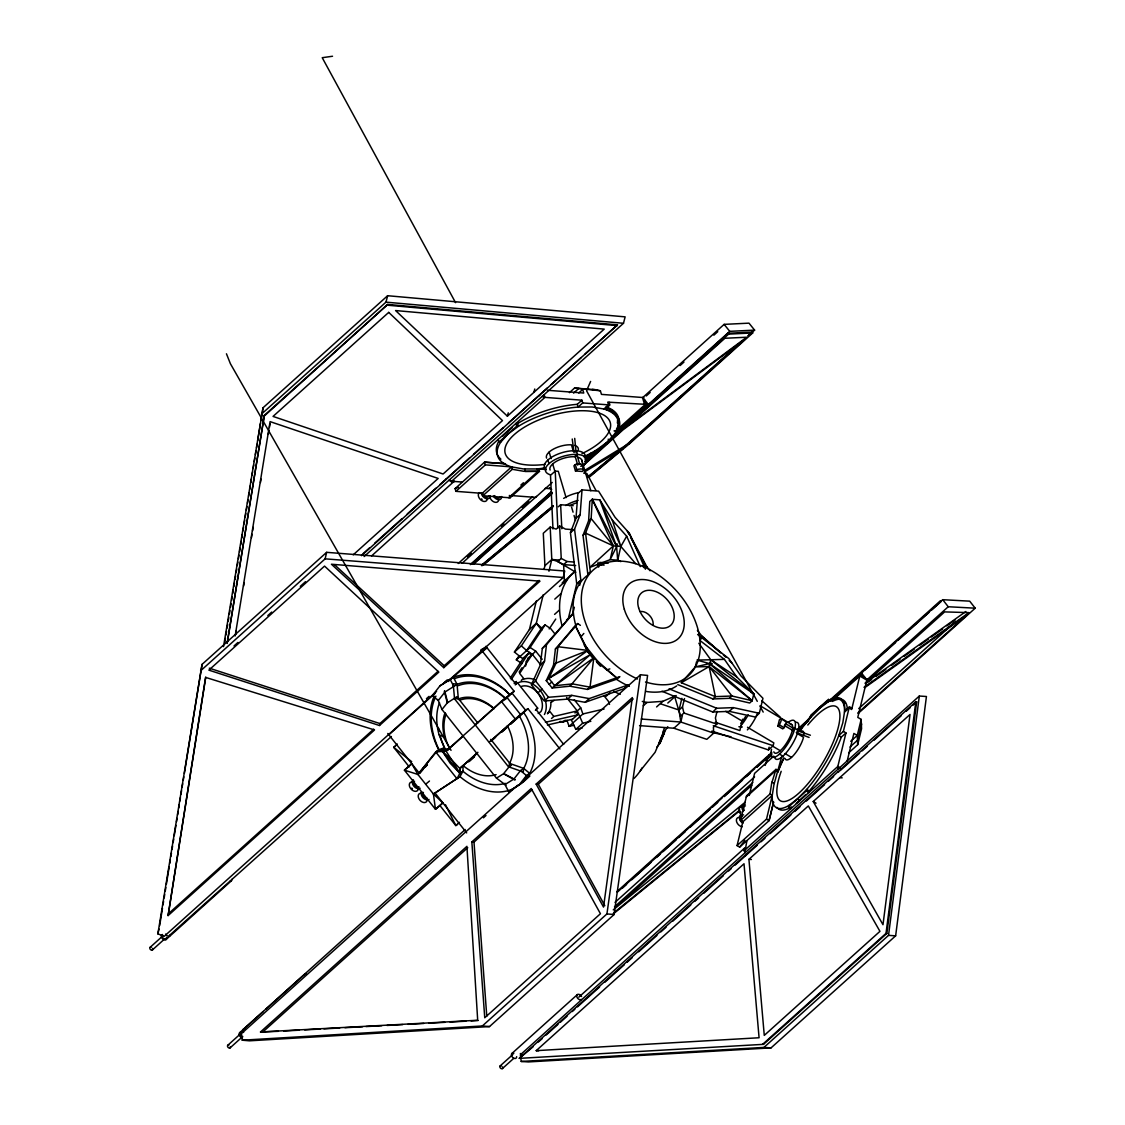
<?xml version="1.0" encoding="UTF-8"?>
<svg xmlns="http://www.w3.org/2000/svg" width="1125" height="1125" viewBox="0 0 1125 1125"><rect width="100%" height="100%" fill="white"/><g stroke="black" fill="none" stroke-linecap="round" stroke-linejoin="round"><path stroke-width="1.5" d="M848.672 752.85L857.672 744.75L857.264 735.427L861.159 719.381L857.784 717.37L867.136 678.909M861.159 719.381L861.567 728.705L857.672 744.75M459.647 774.127L459.83 768.459L451.941 760.205L446.02 751.064L435.741 751.95L417.909 774.45L404.409 770.161L411.708 763.608L417.909 774.45L433.434 794.025L442.758 802.744L435.473 809.297L404.409 770.161L412.059 763.763M443.123 802.898L435.473 809.297L433.434 794.025L459.97 776.644L462.923 771.23L463.092 765.562A41.766 30.712 55.8 0 0 496.111 774.605M620.775 561.6L617.681 560.194L616.613 546.609L592.298 499.289L591.145 518.583L585.562 533.109L590.33 571.711L587.784 573.891L583.031 535.275L588.614 520.763L589.767 501.455L592.298 499.289L599.808 499.852L612.337 520.186L626.681 536.217L640.252 566.634M582.033 489.895L580.134 514.617L574.552 529.144L580.866 580.345L576.745 583.889L570.431 532.673L576 518.161L577.898 493.425L582.033 489.895L598.57 491.147L615.052 517.275L629.395 533.306L645.427 569.222M562.233 626.33C556.917 607.388 558.689 583.889 575.466 571.177M546.005 700.875L567.633 699.103L585.084 702.323L624.656 688.43L628.833 684.689L589.261 698.583L571.795 695.363L548.508 697.275L544.331 701.016L531.436 684.759L540.394 664.791L542.306 648.436L572.695 613.969L574.341 607.247M531.436 684.759L535.612 681.019L544.57 661.05L546.483 644.695L572.695 613.969L568.547 617.667L576.703 584.044L580.866 580.345L579.642 585.394M587.461 689.428L590.034 687.136L619.861 676.645L617.302 678.952L587.461 689.428L570.009 686.208L552.108 688.008L546.244 680.625L553.486 665.381L555.398 649.027L575.17 625.866L577.73 623.559L580.373 625.345M591.694 656.719L587.784 651.797L587.953 650.433L575.55 626.133L587.067 650.292M593.648 659.18L593.817 657.816L587.784 651.797M763.523 1044.338L762.68 1044.281L886.022 933.37L915.806 701.803L916.664 701.859L886.866 933.427L763.523 1044.338L519.314 1058.358L915.806 701.803M521.227 1061.452L763.931 1047.417L888.525 935.367L919.322 696.038L926.437 696.502L895.641 935.831L771.047 1047.881L528.342 1061.93L521.227 1061.452L520.369 1054.8L919.322 696.038M242.255 1040.203L482.344 1025.972L606.938 913.922L640.448 674.789L647.592 675.408L614.095 914.527L489.502 1026.577L249.413 1040.822L242.255 1040.203L241.481 1033.566L517.655 785.222M515.208 779.625L503.691 773.564L508.992 766.955L509.498 763.383A41.766 30.712 55.8 0 0 507.389 725.723M519.469 716.245A54.759 40.261 55.8 0 1 523.744 768.375L523.237 771.947L508.992 766.955M168.103 915.581L205.58 677.391L374.541 729.942L168.103 915.581L205.762 677.166M781.566 757.097L773.93 784.716L772.256 795.375L742.837 821.827L740.573 820.477L769.992 794.025L771.652 783.366L775.983 769.345L778.247 770.695L777.952 771.961L775.673 770.597L746.255 797.048M830.278 700.805L942.722 599.695L969.694 601.158L975.206 608.189L948.234 606.741L866.897 679.894L861.37 672.848L860.105 674.719L851.653 709.509L849.08 707.977L844.467 712.125L842.808 722.784L838.786 735.553A62.733 19.406 -59.3 0 1 806.667 789.441L797.372 798.989L788.836 805.458L788.47 807.005L791.044 808.538L791.409 806.991A62.733 19.406 -59.3 0 1 776.925 807.384M436.556 691.425L164.278 936.281L157.866 933.877L202.05 664.383L326.644 552.333L564.736 571.008L563.231 577.505L448.214 680.948M159.652 925.636L162.464 908.339M163.027 904.88L163.589 901.42M164.152 897.961L164.714 894.502M165.277 891.028L165.839 887.569M166.402 884.109L169.2 866.812M169.762 863.353L170.325 859.894M170.887 856.434L171.45 852.975M172.012 849.516L172.575 846.056M173.138 842.583L173.7 839.123M174.248 835.664L175.936 825.286M176.498 821.827L177.061 818.367M177.623 814.908L178.186 811.448M178.748 807.989L179.311 804.53M179.873 801.07L180.436 797.611M180.998 794.138L181.547 790.678M182.109 787.219L182.672 783.759M183.234 780.3L183.797 776.841M184.359 773.381L202.05 664.383M223.523 646.608L263.025 407.77L387.619 295.72L625.134 316.856L623.489 323.283L364.106 556.552M224.873 641.911L225.436 638.438M225.998 634.978L226.561 631.505M227.138 628.031L227.7 624.572M228.262 621.098L228.825 617.625M229.388 614.166L229.964 610.692M230.527 607.219L231.089 603.759M231.652 600.286L232.214 596.812M232.791 593.353L233.353 589.88M233.916 586.406L234.478 582.947M235.041 579.473L235.617 576M236.18 572.541L236.742 569.067M237.305 565.594L237.867 562.134M238.444 558.661L239.006 555.188M239.569 551.728L240.131 548.255M240.694 544.781L241.27 541.322M241.833 537.848L242.395 534.375M242.958 530.916L243.52 527.442M244.097 523.969L244.659 520.509M245.222 517.036L245.784 513.562M246.347 510.103L246.923 506.63M247.486 503.156L248.048 499.697M248.611 496.223L249.173 492.75M249.75 489.291L250.312 485.817M250.875 482.344L251.438 478.884M252 475.411L252.577 471.938M253.139 468.478L253.702 465.005M254.264 461.531L254.827 458.072M255.403 454.598L255.966 451.125M256.528 447.666L257.091 444.192M257.653 440.719L260.48 423.38M261.056 419.906L263.025 407.77M227.264 642.473L264.347 415.35L387.689 304.439L617.484 324.872L361.477 555.694M227.18 643.43L264.347 415.35M235.153 635.962L270.084 421.622L438.173 478.434L353.222 554.822M235.73 634.345L236.292 630.9M243.605 586.041L244.167 582.581M251.466 537.722L252.028 534.263M252.591 530.817L253.153 527.372M260.466 482.498L261.028 479.053M268.341 434.18L268.903 430.734M269.466 427.289L270.028 423.83M664.481 727.847L662.864 732.389L663.877 734.119L664.636 730.842M525.628 666.042L526.373 662.625M157.866 933.877L159.005 928.997M200.545 670.88L325.139 558.844L326.644 552.333M379.462 725.512L438.848 672.103L324.548 566.1L208.856 670.134L379.462 725.512L379.913 723.558L438.005 671.316M443.77 667.688L539.958 581.175L331.425 564.23L443.77 667.688L444.22 665.733L539.114 580.388M481.894 650.658L482.344 648.703M773.564 802.181L769.078 820.659L739.645 847.125L737.072 845.606L766.505 819.127L772.256 795.375L769.992 794.025M773.592 801.998L769.078 820.659L766.505 819.127M529.509 652.444L522.619 658.631L514.434 652.064L529.411 629.494L536.344 600.961M544.092 569.053L544.908 565.692L543.291 533.264L550.181 527.077L556.172 529.116L559.617 526.008L565.439 529.087L572.428 529.622M514.434 652.064L521.325 645.862L536.302 623.306L543.234 594.759M548.944 571.247L551.798 559.505L550.181 527.077M681.891 698.316L679.036 710.058L680.794 722.025L673.889 728.227L639.562 725.611M673.889 728.227L706.823 739.336L713.714 733.134L713.405 727.228L716.85 724.134L683.916 713.025L682.481 706.95L684.52 698.569M641.306 719.03L680.794 722.025L682.425 715.261M700.889 639.239L701.719 635.864L697.416 630.436M696.544 661.795L695.306 666.9L681.286 682.72L715.359 696.642L731.953 696.009L752.161 700.706L753.806 693.9L736.622 676.8L724.416 659.362L699.722 640.322M717.061 711.323L715.416 718.059L716.85 724.134M742.627 719.184L739.856 730.575L715.261 722.264M661.95 691.256L712.758 712.013L729.352 711.38L755.353 717.033L759.319 713.278L762.961 698.288L740.995 675.97L728.789 658.533L697.627 634.486M740.573 820.477L746.564 795.797L775.983 769.345M737.072 845.606L742.837 821.827M749.25 795.445L754.608 773.367L773.803 756.112M711.872 731.081L768.445 749.925L769.12 747.155M744.708 853.059L746.93 840.586M765.183 765.394L768.108 756.717M768.445 749.925L773.156 745.692L773.831 742.908L747.506 727.256M810.07 718.073L810.745 715.275L828.577 699.244L827.888 702.042L819.352 708.511L810.07 718.073A62.733 19.406 -59.3 0 0 800.663 730.055M806.288 790.973L806.667 789.441L809.241 790.959L808.861 792.506L806.288 790.973L788.47 807.005M843.398 731.405L845.972 732.938L841.359 737.072L838.786 735.553L843.398 731.405L849.08 707.977M845.972 732.938L837.83 766.462L837.984 769.177M847.083 761.414L853.889 733.43L857.264 735.427L850.739 741.305M861.652 723.966L857.756 740.025L849.966 747.028M261.394 414.197L385.988 302.147L387.619 295.72M264.15 416.123L387.689 304.439M446.147 479.545L446.344 478.772M507.403 416.18L604.209 329.119L395.578 310.556L507.403 416.18L508.261 412.833M533.911 392.344L534.755 388.997M539.423 395.677L539.62 394.903M777.881 726.019L779.386 719.817L780.764 718.58L785.616 721.462A5.498 1.702 -59.3 0 1 784.111 727.65L782.733 728.902L777.881 726.019L779.259 724.767A5.498 1.702 -59.3 0 0 780.764 718.58M663.848 733.317L659.953 743.287L659.095 742.992L662.991 733.022L663.961 733.964L659.869 743.442L656.747 747.295M662.442 735.216L655.087 752.316L640.378 770.667M590.611 381.431L586.547 390.755L757.28 701.339M454.43 481.05L371.63 555.877M546.244 680.625L548.817 678.333L556.045 663.089L557.972 646.734L577.73 623.559M664.748 730.617L663.103 733.669L663.919 733.95L663.103 733.669L667.8 726.694M663.877 734.119L663.103 733.669M626.681 536.217L620.859 546.455L617.681 560.194L610.172 559.631L589.795 567.45L613.35 545.892L620.859 546.455L635.597 563.555M796.992 732.052L797.414 730.73L810.408 735.23M510.3 678.122L523.702 657.661M511.186 679.725L528.413 653.414L532.631 654.666M522 663.609L516.333 659.855L519.145 655.622M540.9 665.1L532.336 654.314L526.669 650.559L541.645 628.003L545.091 624.909L550.758 628.664L555.103 634.148M516.333 659.855L530.114 647.466L545.091 624.909M519.117 672.131L522.028 667.758M525.895 661.922L528.806 657.548M532.336 654.314L519.652 673.411L523.547 678.319L521.255 680.386M549.183 628.931L555.736 619.073M699.891 638.578L701.719 635.864L720.844 652.767M739.645 847.125L744.891 840.389M505.772 698.625A54.759 40.261 55.8 0 0 457.059 684.352L444.909 692.072L438.286 700.538L432.366 695.531L439.959 685.842L453.417 677.306A62.733 46.125 55.8 0 1 505.28 690.075L508.809 693.731M514.814 779.977L503.55 773.747L496.477 778.148L441.984 709.495L447.286 702.872L444.291 691.242M518.864 785.264L526.444 775.575L529.664 773.381L523.744 768.375L520.538 770.569L513.914 779.02L504.97 784.561L508.627 791.606L522.07 783.07L529.664 773.381A62.733 46.125 55.8 0 0 526.5 716.822L523.702 712.491M662.077 736.327L663.919 733.95M437.189 750.966L417.909 774.45L426.966 764.62M387.787 733.472L419.47 773.395L426.966 764.255M436.613 752.513L438.75 749.897L444.263 747.717L439.073 734.695A54.759 40.261 55.8 0 1 439.495 702.717M580.627 637.214L583.847 633.445M502.917 436.092L512.339 427.5M498.122 439.453L498.923 442.181L500.625 442.308L507.839 434.166L518.456 426.277A62.733 26.705 -16.5 0 1 578.095 407.067L592.172 406.983L603.914 409.022L608.527 404.873L607.725 402.145L648.394 404.494L642.797 397.519L724.134 324.366L748.997 323.156L754.608 330.131L748.111 335.967M644.47 399.614L646.087 405.056L617.133 431.1L617.934 433.828L614.855 433.603L607.641 441.745L597.023 449.634A62.733 26.705 -16.5 0 1 583.734 456.722M585.112 456.82A62.733 26.705 -16.5 0 0 598.416 449.733L609.019 441.844L616.233 433.702L615.431 430.973M419.47 773.395L422.859 769.697M425.123 767.25L427.388 764.789M784.702 725.302L785.995 723.544M796.289 803.292L805.753 794.545M562.416 583.045L564.623 580.809M745.13 847.969L743.836 849.108A2.967 1.997 48 0 0 744.637 851.752M677.812 684.605L712.927 698.948L715.359 696.642L709.13 666.577L710.775 659.756L698.836 643.275M712.758 712.013L716.709 708.258L733.317 707.625L759.319 713.278M729.52 698.316L731.953 696.009L709.13 666.577L695.306 666.9L709.467 663.609L753.806 693.9L710.775 659.756L696.966 660.094L709.467 663.609L752.161 700.706L749.728 703.013L729.52 698.316L712.927 698.948M729.352 711.38L733.317 707.625M465.202 829.519L242.831 1029.811A2.981 2.011 48 0 0 243.591 1032.455M560.039 721.42L563.259 721.969L565.256 720.169M234.014 645.961L237.909 642.459M267.806 615.572L271.702 612.07M300.305 586.35L305.508 581.681M362.981 553.753L369.492 547.889M374.695 543.206L402.061 518.597M407.264 513.914L435.923 488.152M439.833 484.636L469.659 457.805M473.555 454.317L503.339 427.514M508.528 422.859L547.397 387.9M551.292 384.398L581.147 357.553M585.042 354.052L617.484 324.872M448.889 480.305L451.645 481.247L544.908 397.378L581.892 400.191L582.694 402.919L578.095 407.067L577.28 404.325L581.892 400.191M498.923 442.181L516.755 426.15L518.456 426.277L517.641 423.548L515.953 423.422L516.755 426.15M545.541 468.239A62.733 26.705 -16.5 0 1 538.777 468.956L523.308 468.928L511.566 466.889L482.147 493.341L455.92 491.344L455.119 488.616L484.552 462.15L505.336 463.725M455.92 491.344L485.367 464.878L511.566 466.889L512.283 469.294L524.011 471.333L538.102 471.262L537.384 468.844A62.733 26.705 -16.5 0 0 544.148 468.141M569.419 392.653L574.566 388.027L596.447 389.812L600.384 390.797L601.453 394.383L643.88 397.603M573.553 393.145L578.742 388.463L600.384 390.797M578.77 392.977L582.68 389.461L583.748 393.033L547.256 390.262M482.147 493.341L482.864 495.745L512.283 469.294M520.875 485.058L523.434 482.752M508.697 497.714L538.102 471.262M482.864 495.745L510.075 497.812L539.494 471.361L538.777 468.956M566.086 497.616L558.295 471.319L555.23 471.094L550.505 475.327L552.966 528.947M458.227 563.498L532.575 496.645M467.409 556.805L471.319 553.289M501.37 526.261L503.986 523.913M522.281 507.459L528.806 501.581M646.27 395.958L650.166 392.456M680.062 365.569L683.972 362.067M713.869 335.18L717.764 331.664M462.122 563.259L536.47 496.392M552.22 482.428L535.584 497.391L511.116 495.534M575.311 464.569L573.933 465.82L575.466 470.953L582.286 471.473L583.664 470.236L582.145 465.089A5.498 2.348 -16.5 0 0 575.311 464.569L576.844 469.716L575.466 470.953M585 458.634L591.455 452.827M617.006 429.863L644.695 404.958L642.487 397.491M585.098 459.9L595.434 450.619M470.348 564.609L551.222 491.892M584.93 461.573L597.881 449.93M617.316 432.45L729.745 331.341L754.608 330.131M472.177 563.316L551.644 491.85M585.352 461.531L598.303 449.888M598.725 449.761L727.987 333.267L752.048 332.1L752.723 332.93L629.381 443.855L588.853 477.506M580.767 466.327L582.145 465.089M472.852 564.145L552.319 492.68M583.439 464.695L728.662 334.111L752.723 332.93M473.864 563.977L552.277 493.467M583.102 465.75L623.123 429.764L744.694 339.413L629.002 443.447L584.508 470.517M626.006 445.261L733.866 348.441M748.153 335.602L752.048 332.1M558.323 506.798L560.63 504.731L573.188 505.688M735.145 347.639L630.014 442.181L588.248 476.859M544.908 565.692L551.798 559.505L558.717 560.025M559.617 526.008L561.234 558.436L557.789 561.53L551.798 559.505M168.553 913.627L373.683 729.155M573.947 562.036L567.056 561.516L563.611 564.609L564.469 581.681M426.431 698.709L429.005 696.389M443.18 683.648L447.089 680.133M150.159 947.292L162.914 935.831M443.489 683.663L447.37 680.161M480.825 650.841L484.608 647.452M388.856 734.822L435.234 693.127M448.172 681.497L486.942 647.677L481.908 652.205M152.325 950.02L165.08 938.545M165.614 934.087L166.05 934.763A2.981 2.011 48 0 0 168.553 936.225L391.387 736.523M562.289 582.905L575.381 571.134M165.938 939.642L231.272 880.903M559.462 586.575L566.634 580.12M554.78 599.147L560.756 593.775M397.35 744.033L393.708 747.309L409.233 766.884M529.411 629.494L536.302 623.306L541.645 628.003M554.569 614.391L559.35 610.087M527.737 658.448L535.781 651.22L542.194 659.306M514.167 683.522L516.473 681.455L514.702 682.65M515.236 684.886L517.542 682.819L537.694 708.188L535.388 710.269M475.636 724.43L501.3 701.353L514.139 691.284L481.05 649.589M463.036 736.228L448.158 749.602L446.02 751.064L441.675 751.472L445.345 749.081L449.691 748.659A41.766 30.712 55.8 0 1 446.133 714.094M449.691 748.659L446.02 751.064L506.644 697.022L520.439 714.417L490.556 741.291M501.384 702.253L503.986 699.905M507.909 696.375L511.819 692.859L525.628 710.255L527.948 708.68L559.955 749.011M504.703 699.764L509.892 695.095L506.362 691.439A62.733 46.125 55.8 0 0 454.486 678.67M510.792 694.28L514.139 691.284M477.83 752.273L459.83 768.459L459.9 773.283L456.961 778.697L435.741 751.95L438.75 749.897L445.345 749.081A54.759 40.261 55.8 0 1 440.156 736.059M489.403 741.867L525.628 710.255L509.962 724.345M477.563 752.977L459.83 768.459L463.092 765.562M468.197 761.906L474.722 756.042M491.695 740.77L495.605 737.255M502.13 731.391L507.361 726.694M469.181 761.527L474.37 756.844M501.638 732.333L506.827 727.664M510.722 724.163L527.948 708.68M547.608 713.602L549.914 711.534L553.809 716.442L577.266 710.944L582.694 723.192L590.85 721.28M551.503 718.509L553.809 716.442M574.973 712.997L580.711 707.836L574.298 699.75M578.362 713.995L571.472 720.197L575.803 729.38L582.328 727.861M459.464 822.305L455.822 825.581L440.297 806.02M566.93 720.239L569.109 726.356L582.891 713.967L604.097 708.989M606.08 696.291L609.919 692.845M575.803 729.38L582.694 723.192M239.752 1032.638L263.264 1011.502M265.88 1009.139L305.072 973.898M227.869 1045.195L240.609 1033.734M525.417 778.233L640.448 674.789M483.427 817.819L486 815.512M523.378 781.889L529.917 776.025M230.034 1047.923L242.775 1036.462M260.494 1031.977L466.917 846.338L477.689 1020.248L260.494 1031.977L278.395 1031.316M471.839 841.908L531.225 788.513L600.441 913.725L484.748 1017.759L471.839 841.908L473.991 842.091L532.083 789.848M536.147 784.083L632.348 697.584L603.52 907.087L536.147 784.083L538.298 784.266L633.192 698.934M262.631 1032.159L467.761 847.702M700.116 638.916L702.422 636.848L720.281 652.627M643.261 705.811L647.002 702.45L662.822 701.325L676.167 695.531L667.8 703.055M656.592 706.936L662.822 701.325M682.481 706.95L679.036 710.058L660.923 703.941M683.916 713.025L680.47 716.119L674.592 696.277M810.436 716.527L828.267 700.495M616.781 891.773L771.792 752.386M797.695 729.084L810.647 717.441M830.081 699.961L940.331 600.82L940.992 601.664L931.908 609.834M617.653 891.9L633.333 877.795M633.755 877.542L722.208 797.878M723.755 796.598L754.875 768.502M756.366 767.278L770.695 754.397M797.906 729.928L808.256 720.605M622.659 887.934L626.569 884.419M631.772 879.736L651.319 862.158M656.536 857.475L660.431 853.959M663.047 851.625L676.069 839.911M678.67 837.562L685.195 831.698M690.398 827.016L709.945 809.452M712.547 807.103L717.75 802.42M724.275 796.556L742.514 780.159M746.409 776.644L750.319 773.128M756.844 767.278L769.866 755.564L769.205 754.72M798.356 729.928L808.72 720.605M830.742 700.805L861.834 672.848M864.422 670.514L895.57 642.516M898.172 640.181L929.32 612.169M766.842 758.602L772.003 753.947M799.116 729.577L805.57 723.769M831.15 700.763L860.105 674.719L865.237 677.77M766.533 759.853L771.694 755.212M798.806 730.828L801.394 728.508M834.609 698.625L859.795 675.984L866.827 680.161M615.023 902.377L754.594 776.869M614.489 906.862L752.752 782.522M751.753 785.334L613.266 909.872L744.989 802.35M865.322 683.198L944.62 611.902L968.92 612.619L864.014 687.305M858.727 708.609L954.914 622.111M857.77 713.053L966.966 614.869L864.788 687.656M858.403 713.236L975.206 608.189M512.072 1053.323L577.406 994.57M500.189 1065.881L512.944 1054.406M578.798 997.172L744.455 848.194M744.553 850.331L837.83 766.462L840.389 767.981M502.355 1068.595L513.83 1058.287M533.194 1046.7L519.314 1058.358M538.397 1042.017L542.306 1038.502M546.216 1034.986L557.944 1024.439M560.545 1022.105L567.056 1016.241M572.273 1011.558L574.875 1009.209M577.477 1006.875L599.625 986.963M604.842 982.266L624.375 964.702M626.991 962.353L632.194 957.67M638.705 951.806L656.944 935.409M660.853 931.894L666.07 927.211M672.581 921.347L690.82 904.95M694.73 901.434L698.639 897.919M703.842 893.236L723.389 875.672M728.592 870.975L731.208 868.641M735.103 865.125L757.195 845.269M761.077 841.767L764.958 838.28M770.147 833.611L790.875 814.978M794.756 811.491L799.931 806.822M806.414 801L824.555 784.688M828.436 781.2L833.611 776.545M840.094 770.709L859.556 753.202M862.158 750.867L867.347 746.198M873.844 740.363L901.097 715.866M906.286 711.197L910.181 707.695M912.769 705.361L916.664 701.859M536.203 1050.652L744.005 863.775L759.08 1037.756L536.203 1050.652L538.664 1050.806M748.927 859.345L808.312 805.95L879.947 931.345L764.269 1035.38L748.927 859.345L751.388 859.514M813.234 801.52L910.027 714.473L882.984 924.708L813.234 801.52L816.019 803.18M566.48 620.1L570.656 616.373M542.306 648.436L546.483 644.695M573.117 628.256L575.691 625.964M555.398 649.027L557.972 646.734L587.953 650.433L592.833 658.027M540.394 664.791L544.57 661.05M553.486 665.381L556.045 663.089L587.953 650.433L548.817 678.333L554.667 685.716L572.569 683.916L590.034 687.136L593.817 657.816L616.57 677.812L596.334 661.373M537.891 692.888L542.067 689.147M549.183 684.323L551.742 682.031M552.108 688.008L590.4 654.567L548.817 678.333M570.009 686.208L593.817 657.816L554.667 685.716M567.633 699.103L571.795 695.363M585.084 702.323L589.261 698.583M624.656 688.43L628.833 684.689M460.744 773.156L462.923 771.23A54.759 40.261 55.8 0 0 505.308 783.352M576 518.161L580.134 514.617M570.431 532.673L574.552 529.144M588.614 520.763L591.145 518.583L613.35 545.892L610.172 559.631L616.613 546.609L599.808 499.852L620.859 546.455L612.337 520.186M583.031 535.275L585.562 533.109L613.35 545.892L592.298 499.289L593.297 502.65M425.672 784.237L429.469 781.031M699.989 638.873L702.422 636.848M481.444 565.298L553.05 505.842M588.178 476.662L616.542 453.108M481.809 565.256L553.219 505.955M481.88 565.777L553.387 506.405M588.473 477.267L623.208 448.425L584.269 472.106M483.469 565.017L552.375 507.797M613.223 913.992L739.378 811.027M613.519 913.05L739.842 810M865.195 683.17L965.855 611.522M867.389 682.523L871.65 679.486M875.911 676.448L885.839 669.375M891.52 665.325L900.028 659.264M904.289 656.227L914.217 649.153M919.898 645.103L928.406 639.042M931.247 637.017L942.609 628.931M946.856 625.894L955.378 619.833M439.959 685.842L453.417 677.306L457.059 684.352L458.367 698.962A41.766 30.712 55.8 0 1 492.905 707.456M432.366 695.531L434.517 694.069M441.984 709.495L437.864 699.441M395.466 746.114L393.708 747.309L411.708 761.695M517.542 682.819L515.784 684.014L485.859 646.312M445.345 749.081L442.322 751.134L450.098 763.13L459.9 773.283L462.923 771.23M590.02 654.609L591.342 653.709M537.694 708.188L535.922 709.397L563.695 744.384M551.278 702.323L554.091 700.411M538.186 713.461L540.97 711.577A16.594 12.192 55.8 0 0 537.778 692.986A16.594 12.192 55.8 0 0 521.086 686.531M496.477 778.148L505.969 785.25M457.58 824.386L455.822 825.581L445.528 804.825M508.627 791.606L519.145 784.884M458.367 698.962L454.5 698.288L447.047 703.041L447.68 702.52L444.684 690.891M681.286 682.72L709.13 666.577L752.161 700.706L749.222 698.962M642.431 566.353L645.258 564.82L630.562 537.272M453.811 481.978L452.686 482.259A2.967 1.997 48 0 1 450.211 480.755L449.775 480.08M455.119 488.616L458.311 487.308M576.281 456.202L577.027 455.344L575.058 455.991L577.744 465.131M563.259 721.969L566.48 720.802M606.642 670.008L609.834 668.883M574.805 451.673L575.944 451.673M643.486 567.52L646.833 566.719L650.067 570.783M569.109 726.356L574.003 725.217M545.428 722.264L577.266 714.98L577.252 710.887L566.578 697.458M547.411 724.978L572.555 719.212M332.536 56.25L322.228 57.698L455.583 302.667M283.655 1031.02L299.419 1030.177M304.678 1029.895L320.442 1029.037M323.944 1028.855L339.708 1027.997M344.953 1027.716L362.475 1026.773M365.977 1026.577L381.741 1025.733M387 1025.452L402.764 1024.594M408.009 1024.312L423.773 1023.455M429.033 1023.173L444.797 1022.33M450.056 1022.034L465.82 1021.191M471.066 1020.909L478.083 1020.53M724.416 659.362L710.775 659.756L736.622 676.8M539.494 471.361L525.403 471.445L524.686 469.027M738.872 726.75L742.331 726.961M837.942 771.82L838.8 771.877M839.728 777.684L842.189 777.853M744.68 855.689L745.537 855.745M886.022 933.37L886.866 933.427M888.525 935.367L895.641 935.831M763.931 1047.417L771.047 1047.881M537.384 468.844L546.033 469.491M582.694 402.919L608.527 404.873M614.039 430.875L615.741 431.002L616.556 433.73M597.023 449.634L600.103 449.859M505.519 463.753L484.552 462.15L485.367 464.878M583.791 473.259L586.856 473.484L595.913 490.359M451.645 481.247L462.403 482.062M545.189 488.348L551.433 488.827M599.78 562.402L608.386 563.062M643.387 566.452L646.833 566.719L628.875 533.039M597.248 564.581L604.125 565.102M575.648 565.523L563.611 564.609L557.789 561.53L575.845 572.273M325.139 558.844L563.231 577.505M606.938 913.922L614.095 914.527M482.344 1025.972L489.502 1026.577M385.988 302.147L623.489 323.283M387.492 305.198L617.288 325.645M592.27 389.377L596.447 389.812M574.566 388.027L578.742 388.463M662.864 732.389L664.636 732.628M793.941 728.662L792.844 730.519L793.941 728.662L785.447 723.6M457.059 684.352L453.192 683.691L454.5 698.288M642.305 701.452L647.002 702.45M712.209 732.417L730.997 736.805M209.306 668.18L379.913 723.558M713.264 725.738L773.156 745.692M680.794 722.025L713.714 733.134M542.152 396.436L544.908 397.378L544.106 394.65M659.095 742.992L659.953 743.287M509.498 763.383L523.744 768.375M796.303 732.572L809.086 737.438M669.08 688.809L716.709 708.258M522.183 1054.842L520.298 1053.506M613.898 691.425L620.241 694.378M551.672 489.67L549.337 487.617M439.073 734.695L444.642 737.367A41.766 30.712 55.8 0 1 445.064 712.73M561.234 558.436L567.056 561.516M851.963 708.258L849.389 706.725L844.777 710.873A62.733 19.406 -59.3 0 0 828.197 700.777L819.661 707.259L810.366 716.808A62.733 19.406 -59.3 0 0 800.972 728.803M710.409 662.752L712.336 663.905M750.881 692.156L753.806 693.9M760.866 706.191L791.677 724.514M794.855 728.283L798.314 730.336M784.336 725.456L792.844 730.519M797.048 733.402L803.517 737.255A16.594 5.133 -59.3 0 1 793.969 754.875A16.594 5.133 -59.3 0 1 785.067 758.517M779.259 724.767L784.111 727.65M725.738 711.309L742.163 721.083M772.945 746.367L780.286 750.727M785.039 753.567L791.508 757.406M779.47 754.087L782.93 756.155M771.961 782.114L774.239 783.464M797.372 798.989L799.945 800.522M530.114 647.466L535.781 651.22M520.538 770.569L526.444 775.575M521.325 645.862L526.669 650.559M723.389 655.017L725.948 657.267M729.197 660.516L731.756 662.766M761.878 700.805L780.117 717.019M334.448 564.652L444.22 665.733M451.941 760.205L442.322 751.134L459.9 773.283L452.348 760.711M724.134 324.366L729.745 331.341M727.987 333.267L728.662 334.111M650.123 403.284L650.798 404.128M628.706 443.011L629.381 443.855M584.873 645.159L600.792 665.212M604.083 695.855L608.428 701.339L609.525 704.391M536.302 623.306L541.758 630.169M535.612 681.019L548.508 697.275M501.3 701.353L515.109 718.748M477.773 722.981L456.891 696.67L454.247 698.47L508.739 767.123L511.369 765.323L490.781 739.364M466.678 832.88L434.995 792.956L433.434 794.025L459.97 776.644A62.733 46.125 55.8 0 0 511.833 789.413M942.722 599.695L948.234 606.741M862.467 670.837L863.128 671.681M766.589 761.47L765.773 758.77A2.967 1.997 48 0 1 767.503 757.617M451.055 750.361L230.4 363.712L226.448 353.784M759.825 705.952L763.2 712.097M538.298 784.266L604.828 905.723M627.3 531.155L628.931 534.206M450.197 679.5L453.839 686.545M580.711 707.836L582.891 713.967M609.103 402.258L609.919 404.986L605.306 409.134A62.733 26.705 -16.5 0 1 616.233 433.702M608.217 439.116L609.019 441.844M616.964 543.712L617.569 545.752M581.653 459.872L590.808 490.767M576.464 450.788L577.547 454.458M577.111 455.442L579.783 464.47M573.413 451.434L571.458 444.853A16.594 7.059 -16.5 0 0 553.641 448.987A16.594 7.059 -16.5 0 0 546.581 458.128M571.584 507.178L573.061 512.17M574.045 515.489L575.522 520.467M549.155 452.039L551.109 458.634M552.684 463.95L555.089 472.078M547.889 459.998L548.972 463.669M509.358 495.408L510.075 497.812M572.245 439.017L573.975 452.433M598.064 562.275L598.655 567.098M574.706 438.37L576.042 451.884M473.991 842.091L486.773 1016.198M560.63 504.731L561.825 528.75M555.23 471.094L557.831 528.173M438.75 749.897A62.733 46.125 55.8 0 1 434.18 696.192M482.161 499.402A3.586 2.419 48 0 1 481.43 498.853M544.936 464.414A54.759 23.316 -16.5 0 1 512.03 436.711A54.759 23.316 -16.5 0 1 596.123 412.186A54.759 23.316 -16.5 0 1 581.962 453.614M637.58 679.008A71.142 47.981 48 0 1 589.556 573.891A71.142 47.981 48 0 1 691.2 612.042A71.142 47.981 48 0 1 645.497 681.975M676.702 685.898A71.142 47.981 48 0 1 645.862 691.411M629.367 686.377A71.142 47.981 48 0 1 616.008 679.008M600.595 666.281A71.142 47.981 48 0 1 597.08 662.583M586.842 649.237A71.142 47.981 48 0 1 584.241 644.977M575.986 625.992A71.142 47.981 48 0 1 588.445 574.692M501.666 496.547A5.4 3.642 48 0 1 498.544 499.697A5.4 3.642 48 0 1 493.369 495.914M498.614 500.302A5.4 3.642 48 0 1 493.847 501.877A5.4 3.642 48 0 1 489.698 496.153M500.091 496.772A3.586 2.419 48 0 1 497.7 498.08A3.586 2.419 48 0 1 494.648 495.619M642.178 767.784A113.541 76.584 48 0 1 634.022 778.486M438.947 731.095A54.759 40.261 55.8 0 1 438.384 727.777M458.142 685.716A54.759 40.261 55.8 0 1 505.716 698.906M439.833 751.261A62.733 46.125 55.8 0 1 435.938 696.108M640.083 611.634A10.139 6.834 48 0 1 649.505 615.417A10.139 6.834 48 0 1 652.978 625.205M487.209 499.43A5.4 3.642 48 0 1 480.741 499.894A5.4 3.642 48 0 1 479.447 492.595M488.686 495.9A3.586 2.419 48 0 1 483.736 495.52M483.23 494.747A3.586 2.419 48 0 1 482.752 493.144M574.566 445.388A16.594 7.059 -16.5 0 1 578.334 449.817M490.247 495.689A5.4 3.642 48 0 1 485.972 498.6A5.4 3.642 48 0 1 481.247 492.623M617.541 420.089A62.733 26.705 -16.5 0 1 617.358 423.014M500.878 459.141A62.733 26.705 -16.5 0 1 498.839 441.183M517.641 423.548A62.733 26.705 -16.5 0 1 577.28 404.325M607.837 408.066A62.733 26.705 -16.5 0 1 616.57 416.011M230.33 1046.672A1.744 1.181 48 0 1 229.275 1048.064A1.744 1.181 48 0 1 227.503 1046.194A1.744 1.181 48 0 1 228.867 1045.125M744.356 810.394A3.586 2.419 48 0 1 744.145 806.217M744.736 805.964A3.586 2.419 48 0 1 745.439 805.922M603.914 409.022A62.733 26.705 -16.5 0 1 614.855 433.603M511.566 466.889A62.733 26.705 -16.5 0 1 500.625 442.308M418.992 786.811A3.586 2.419 48 0 1 414.759 785.377A3.586 2.419 48 0 1 414.548 781.2M459.45 700.327A41.766 30.712 55.8 0 1 493.987 708.82M429.019 799.439A5.4 3.642 48 0 1 423.113 797.808A5.4 3.642 48 0 1 421.65 791.677M242.508 1037.827A3.136 2.123 48 0 1 239.119 1034.55A3.136 2.123 48 0 1 241.566 1032.511M304.453 974.827A3.136 2.123 48 0 1 306.211 973.631M152.466 948.361A1.744 1.181 48 0 1 151.805 950.175A1.744 1.181 48 0 1 149.822 948.417A1.744 1.181 48 0 1 151.172 947.222M427.303 798.286A3.586 2.419 48 0 1 423.38 796.205A3.586 2.419 48 0 1 423.436 792.422M743.231 821.967A3.586 2.419 48 0 1 740.911 818.747A3.586 2.419 48 0 1 742.219 816.314M801.478 730.983A16.594 5.133 -59.3 0 1 803.967 734.442M807.792 725.034A54.759 16.945 -59.3 0 1 839.489 721.364A54.759 16.945 -59.3 0 1 797.555 794.306A54.759 16.945 -59.3 0 1 781.2 771.3M502.495 1066.95A1.744 1.181 48 0 1 501.722 1068.75A1.744 1.181 48 0 1 499.823 1066.739A1.744 1.181 48 0 1 501.581 1065.98M843.061 701.395A62.733 19.406 -59.3 0 1 844.945 703.167M841.359 737.072A62.733 19.406 -59.3 0 1 809.241 790.959M166.486 937.378A3.136 2.123 48 0 1 165.009 939.923A3.136 2.123 48 0 1 161.677 937.477A3.136 2.123 48 0 1 162.562 934.509M581.302 999.478A3.136 2.123 48 0 1 577.434 998.002A3.136 2.123 48 0 1 577.744 994.402A3.136 2.123 48 0 1 581.555 996.511M427.219 799.397A5.4 3.642 48 0 1 423.338 802.434A5.4 3.642 48 0 1 418.317 797.147A5.4 3.642 48 0 1 421.327 793.195M550.111 470.039A16.594 7.059 -16.5 0 1 557.17 460.898A16.594 7.059 -16.5 0 1 574.987 456.764M578.095 457.298A16.594 7.059 -16.5 0 1 581.864 461.728M606.15 406.927A62.733 26.705 -16.5 0 1 616.402 429.37M743.344 811.083A5.4 3.642 48 0 1 744.975 804.347M741.361 814.767A5.4 3.642 48 0 1 738.914 809.592A5.4 3.642 48 0 1 742.022 807.005M516.642 1056.656A3.136 2.123 48 0 1 514.153 1058.358A3.136 2.123 48 0 1 511.411 1054.884A3.136 2.123 48 0 1 513.886 1053.197M420.117 788.217A5.4 3.642 48 0 1 413.747 786.066A5.4 3.642 48 0 1 413.423 779.794M418.317 788.189A5.4 3.642 48 0 1 414.436 791.212A5.4 3.642 48 0 1 409.416 785.925A5.4 3.642 48 0 1 412.425 781.973M231.947 879.328A3.136 2.123 48 0 1 230.133 881.17M243.464 1028.925A3.22 2.166 48 0 1 245.292 1028.827M742.289 826.706A5.4 3.642 48 0 1 736.819 822.319A5.4 3.642 48 0 1 738.45 817.425M550.237 474.75A21.248 9.042 -16.5 0 1 551.264 461.869A21.248 9.042 -16.5 0 1 578.981 454.612A21.248 9.042 -16.5 0 1 582.778 466.242M569.784 505.744A16.594 7.059 -16.5 0 1 576.183 502.988M546.244 469.716A21.248 9.042 -16.5 0 1 561.094 452.953A21.248 9.042 -16.5 0 1 585.267 457.144M576.844 469.716A5.498 2.348 -16.5 0 1 583.664 470.236M412.453 788.709A3.586 2.419 48 0 1 411.806 788.034M827.888 702.042A62.733 19.406 -59.3 0 1 844.467 712.125M788.836 805.458A62.733 19.406 -59.3 0 1 772.256 795.375M777.952 771.961A62.733 19.406 -59.3 0 1 784.041 757.955M563.653 498.389A21.248 9.042 -16.5 0 1 578.602 492.623M565.763 505.533A21.248 9.042 -16.5 0 1 578.039 500.386M241.397 1036.35A1.744 1.181 48 0 1 240.469 1035.394M163.688 938.447A1.744 1.181 48 0 1 163.012 937.856M162.534 936.689A1.744 1.181 48 0 1 162.562 936.338M832.331 701.438A62.733 19.406 -59.3 0 1 847.336 708.905M170.255 934.973A3.22 2.166 48 0 1 169.65 935.916M778.247 770.695A62.733 19.406 -59.3 0 1 783.577 758.264M742.908 823.261A5.4 3.642 48 0 1 739.364 817.284A5.4 3.642 48 0 1 743.625 814.936M740.897 812.278A3.586 2.419 48 0 1 740.559 811.462M790.256 724.317A16.594 5.133 -59.3 0 1 787.57 741.431A16.594 5.133 -59.3 0 1 773.845 751.837M745.622 716.484A16.594 5.133 -59.3 0 1 740.784 723.248M787.908 722.588A21.248 6.581 -59.3 0 1 794.616 729.183A21.248 6.581 -59.3 0 1 779.133 754.397A21.248 6.581 -59.3 0 1 771.525 749.264M795.713 722.306A21.248 6.581 -59.3 0 1 792.267 744.244A21.248 6.581 -59.3 0 1 774.689 757.575M518.962 682.411A21.248 15.623 55.8 0 1 540.337 690.68A21.248 15.623 55.8 0 1 544.416 714.502M523.575 679.275A21.248 15.623 55.8 0 1 535.289 679.908M550.856 702.352A21.248 15.623 55.8 0 1 547.425 713.658M757.659 713.194A21.248 6.581 -59.3 0 1 747.394 729.9M748.223 714.825A21.248 6.581 -59.3 0 1 740.658 725.906M388.716 312.384L273.038 416.419L443.095 474.005L502.481 420.595L388.716 312.384M724.852 338.273L628.045 425.334L746.691 337.219L724.852 338.273M624.305 609.23A36.745 24.792 48 0 0 676.322 640.167A36.745 24.792 48 0 0 659.967 584.958A36.745 24.792 48 0 0 624.305 609.23M638.648 607.922A21.797 14.695 48 0 0 669.502 626.273A21.797 14.695 48 0 0 659.798 593.522A21.797 14.695 48 0 0 638.648 607.922"/></g></svg>
